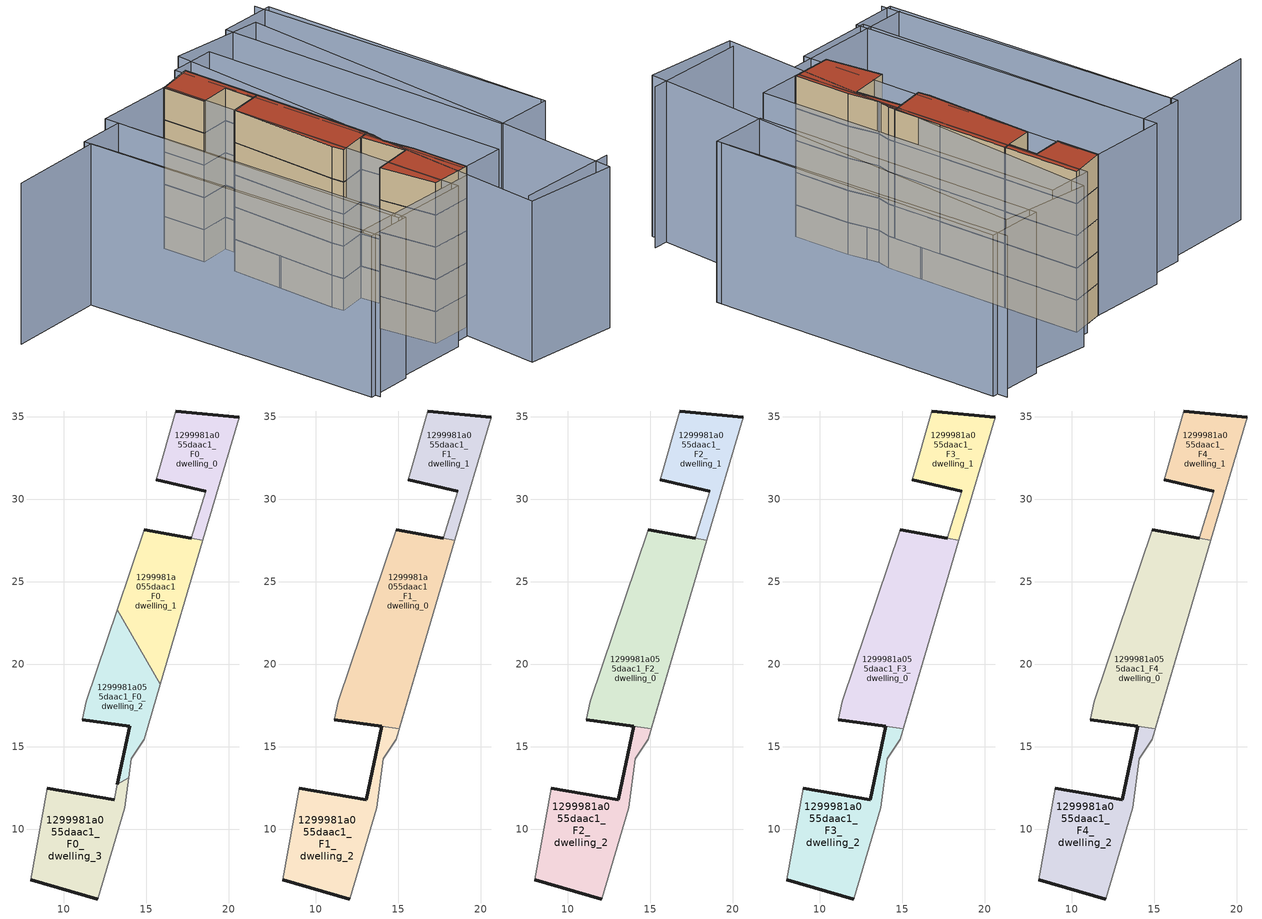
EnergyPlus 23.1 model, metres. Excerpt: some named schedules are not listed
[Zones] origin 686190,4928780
1299981a055daac1_F0_dwelling_0
 floor ground (EU_floor_Construction): 18.44,27.51 20.64,34.95 16.8,35.34 15.61,31.17 18.61,30.48 17.73,27.64 z0
 wall outside (EU_wall_Construction): 16.8,35.34 20.64,34.95 / 18.61,30.48 15.61,31.17 z0:3
 wall adiabatic (EU_wall_Construction): 15.61,31.17 16.8,35.34 / 20.64,34.95 18.44,27.51 / 17.73,27.64 18.61,30.48 z0:3
 wall to 1299981a055daac1_F0_dwelling_1 (EU_wall_Construction): 18.44,27.51 17.73,27.64 z0:3
1299981a055daac1_F0_dwelling_1
 floor ground (EU_floor_Construction): 15.85,18.77 18.44,27.51 17.73,27.63 14.89,28.13 13.25,23.3 z0
 wall outside (EU_wall_Construction): 14.89,28.13 17.73,27.63 z0:3
 wall adiabatic (EU_wall_Construction): 18.44,27.51 15.85,18.77 / 13.25,23.3 14.89,28.13 z0:3; 17.73,27.64,3 17.73,27.63,0 17.73,27.64,0
 wall to 1299981a055daac1_F0_dwelling_2 (EU_wall_Construction): 15.85,18.77 13.25,23.3 z0:3
 ceiling adiabatic (EU_roof_Construction): 18.44,27.51 15.85,18.77 13.25,23.3 14.89,28.13 17.73,27.64 z3
1299981a055daac1_F0_dwelling_2
 floor ground (EU_floor_Construction): 13.95,13.12 14.1,14.26 14.88,15.46 15.85,18.77 13.25,23.3 11.36,17.75 11.12,16.62 13.99,16.24 13.25,12.72 z0
 wall outside (EU_wall_Construction): 13.25,12.72 13.99,16.24 11.12,16.62 z0:3
 wall adiabatic (EU_wall_Construction): 15.85,18.77 14.88,15.46 14.1,14.26 13.95,13.12 / 11.12,16.62 11.36,17.75 13.25,23.3 z0:3
 wall to 1299981a055daac1_F0_dwelling_3 (EU_wall_Construction): 13.95,13.12 13.25,12.72 z0:3
 roof outside (EU_roof_Construction): 15.06,16.1 13.99,16.24 11.12,16.62 z3
1299981a055daac1_F0_dwelling_3
 floor ground (EU_floor_Construction): 12.07,5.77 13.69,11.29 13.95,13.12 13.25,12.72 13.05,11.79 9,12.48 8,6.93 z0
 wall outside (EU_wall_Construction): 12.07,5.77 8,6.93 / 9,12.48 13.05,11.79 z0:3
 wall adiabatic (EU_wall_Construction): 13.95,13.12 13.69,11.29 12.07,5.77 / 8,6.93 9,12.48 / 13.05,11.79 13.25,12.72 z0:3
1299981a055daac1_F1_dwelling_0
 floor adiabatic (EU_floor_Construction): 15.85,18.77 18.44,27.51 18.09,27.57 17.73,27.63 14.89,28.13 13.25,23.3 z3
 floor to 1299981a055daac1_F0_dwelling_2 (EU_floor_Construction): 15.06,16.1 15.85,18.77 13.25,23.3 11.36,17.75 11.12,16.62 z3
 wall outside (EU_wall_Construction): 14.89,28.13 17.73,27.63 / 13.99,16.24 11.12,16.62 z3:6
 wall adiabatic (EU_wall_Construction): 11.12,16.62 11.36,17.75 14.89,28.13 / 18.44,27.51 15.06,16.1 z3:6; 17.73,27.64,6 17.73,27.63,3 17.73,27.64,3
 wall to 1299981a055daac1_F1_dwelling_1 (EU_wall_Construction): 17.73,27.64 18.44,27.51 z3:6
 wall to 1299981a055daac1_F1_dwelling_2 (EU_wall_Construction): 15.06,16.1 13.99,16.24 z3:6
1299981a055daac1_F1_dwelling_1
 floor to 1299981a055daac1_F0_dwelling_0 (EU_floor_Construction): 18.44,27.51 20.64,34.95 16.8,35.34 15.61,31.17 18.61,30.48 17.73,27.64 z3
 wall outside (EU_wall_Construction): 18.61,30.48 15.61,31.17 / 16.8,35.34 20.64,34.95 z3:6
 wall adiabatic (EU_wall_Construction): 17.73,27.64 18.61,30.48 / 15.61,31.17 16.8,35.34 / 20.64,34.95 18.44,27.51 z3:6
1299981a055daac1_F1_dwelling_2
 floor to 1299981a055daac1_F0_dwelling_2 (EU_floor_Construction): 13.95,13.12 14.1,14.26 14.88,15.46 15.85,18.77 15.06,16.1 13.99,16.24 13.25,12.72 z3
 floor to 1299981a055daac1_F0_dwelling_3 (EU_floor_Construction): 12.07,5.77 13.69,11.29 13.95,13.12 13.25,12.72 13.05,11.79 9,12.48 8,6.93 z3
 wall outside (EU_wall_Construction): 12.07,5.77 8,6.93 / 9,12.48 13.05,11.79 13.99,16.24 z3:6
 wall adiabatic (EU_wall_Construction): 8,6.93 9,12.48 / 15.06,16.1 16.44,20.73 14.88,15.46 14.1,14.26 13.69,11.29 12.07,5.77 z3:6
1299981a055daac1_F2_dwelling_0
 floor to 1299981a055daac1_F1_dwelling_0 (EU_floor_Construction): 15.06,16.1 18.44,27.51 17.73,27.64 17.73,27.63 14.89,28.13 11.36,17.75 11.12,16.62 z6
 wall outside (EU_wall_Construction): 14.89,28.13 17.73,27.63 / 13.99,16.24 11.12,16.62 z6:9
 wall adiabatic (EU_wall_Construction): 11.12,16.62 11.36,17.75 14.89,28.13 / 18.44,27.51 15.06,16.1 z6:9; 17.73,27.64,9 17.73,27.63,6 17.73,27.64,6
 wall to 1299981a055daac1_F2_dwelling_1 (EU_wall_Construction): 17.73,27.64 18.44,27.51 z6:9
 wall to 1299981a055daac1_F2_dwelling_2 (EU_wall_Construction): 15.06,16.1 13.99,16.24 z6:9
1299981a055daac1_F2_dwelling_1
 floor to 1299981a055daac1_F1_dwelling_1 (EU_floor_Construction): 18.44,27.51 20.64,34.95 16.8,35.34 15.61,31.17 18.61,30.48 17.73,27.64 z6
 wall outside (EU_wall_Construction): 18.61,30.48 15.61,31.17 / 16.8,35.34 20.64,34.95 z6:9
 wall adiabatic (EU_wall_Construction): 17.73,27.64 18.61,30.48 / 15.61,31.17 16.8,35.34 / 20.64,34.95 18.44,27.51 z6:9
1299981a055daac1_F2_dwelling_2
 floor to 1299981a055daac1_F1_dwelling_2 (EU_floor_Construction): 12.07,5.77 13.69,11.29 14.1,14.26 14.88,15.46 16.44,20.73 15.06,16.1 13.99,16.24 13.05,11.79 9,12.48 8,6.93 z6
 wall outside (EU_wall_Construction): 12.07,5.77 8,6.93 / 9,12.48 13.05,11.79 13.99,16.24 z6:9
 wall adiabatic (EU_wall_Construction): 8,6.93 9,12.48 / 15.06,16.1 16.44,20.73 14.88,15.46 14.1,14.26 13.69,11.29 12.07,5.77 z6:9
1299981a055daac1_F3_dwelling_0
 floor to 1299981a055daac1_F2_dwelling_0 (EU_floor_Construction): 15.06,16.1 18.44,27.51 17.73,27.64 17.73,27.63 14.89,28.13 11.36,17.75 11.12,16.62 z9
 wall outside (EU_wall_Construction): 14.89,28.13 17.73,27.63 / 13.99,16.24 11.12,16.62 z9:12
 wall adiabatic (EU_wall_Construction): 11.12,16.62 11.36,17.75 14.89,28.13 / 18.44,27.51 15.06,16.1 z9:12; 17.73,27.64,12 17.73,27.63,9 17.73,27.64,9
 wall to 1299981a055daac1_F3_dwelling_1 (EU_wall_Construction): 17.73,27.64 18.44,27.51 z9:12
 wall to 1299981a055daac1_F3_dwelling_2 (EU_wall_Construction): 15.06,16.1 13.99,16.24 z9:12
1299981a055daac1_F3_dwelling_1
 floor to 1299981a055daac1_F2_dwelling_1 (EU_floor_Construction): 18.44,27.51 20.64,34.95 16.8,35.34 15.61,31.17 18.61,30.48 17.73,27.64 z9
 wall outside (EU_wall_Construction): 18.61,30.48 15.61,31.17 / 16.8,35.34 20.64,34.95 z9:12
 wall adiabatic (EU_wall_Construction): 17.73,27.64 18.61,30.48 / 15.61,31.17 16.8,35.34 / 20.64,34.95 18.44,27.51 z9:12
1299981a055daac1_F3_dwelling_2
 floor to 1299981a055daac1_F2_dwelling_2 (EU_floor_Construction): 12.07,5.77 13.69,11.29 14.1,14.26 14.88,15.46 16.44,20.73 15.06,16.1 13.99,16.24 13.05,11.79 9,12.48 8,6.93 z9
 wall outside (EU_wall_Construction): 12.07,5.77 8,6.93 / 9,12.48 13.05,11.79 13.99,16.24 z9:12
 wall adiabatic (EU_wall_Construction): 8,6.93 9,12.48 / 15.06,16.1 16.44,20.73 14.88,15.46 14.1,14.26 13.69,11.29 12.07,5.77 z9:12
1299981a055daac1_F4_dwelling_0
 floor to 1299981a055daac1_F3_dwelling_0 (EU_floor_Construction): 15.06,16.1 18.44,27.51 17.73,27.64 17.73,27.63 14.89,28.13 11.36,17.75 11.12,16.62 z12
 wall outside (EU_wall_Construction): 14.89,28.13 17.73,27.63 / 13.99,16.24 11.12,16.62 z12:15
 wall adiabatic (EU_wall_Construction): 11.12,16.62 11.36,17.75 14.89,28.13 / 18.44,27.51 15.06,16.1 z12:15; 17.73,27.64,15 17.73,27.63,12 17.73,27.64,12
 wall to 1299981a055daac1_F4_dwelling_1 (EU_wall_Construction): 17.73,27.64 18.44,27.51 z12:15
 wall to 1299981a055daac1_F4_dwelling_2 (EU_wall_Construction): 15.06,16.1 13.99,16.24 z12:15
 roof outside (EU_roof_Construction): 18.44,27.51 15.06,16.1 11.12,16.62 11.36,17.75 14.89,28.13 17.73,27.64 z15
1299981a055daac1_F4_dwelling_1
 floor to 1299981a055daac1_F3_dwelling_1 (EU_floor_Construction): 18.44,27.51 20.64,34.95 16.8,35.34 15.61,31.17 18.61,30.48 17.73,27.64 z12
 wall outside (EU_wall_Construction): 18.61,30.48 15.61,31.17 / 16.8,35.34 20.64,34.95 z12:15
 wall adiabatic (EU_wall_Construction): 17.73,27.64 18.61,30.48 / 15.61,31.17 16.8,35.34 / 20.64,34.95 18.44,27.51 z12:15
 roof outside (EU_roof_Construction): 20.64,34.95 18.44,27.51 17.73,27.64 18.61,30.48 15.61,31.17 16.8,35.34 z15
1299981a055daac1_F4_dwelling_2
 floor to 1299981a055daac1_F3_dwelling_2 (EU_floor_Construction): 12.07,5.77 13.69,11.29 14.1,14.26 14.88,15.46 16.44,20.73 15.06,16.1 13.99,16.24 13.05,11.79 9,12.48 8,6.93 z12
 wall outside (EU_wall_Construction): 12.07,5.77 8,6.93 / 9,12.48 13.05,11.79 13.99,16.24 z12:15
 wall adiabatic (EU_wall_Construction): 8,6.93 9,12.48 / 15.06,16.1 16.44,20.73 14.88,15.46 14.1,14.26 13.69,11.29 12.07,5.77 z12:15
 roof outside (EU_roof_Construction): 16.44,20.73 14.88,15.46 14.1,14.26 13.69,11.29 12.07,5.77 8,6.93 9,12.48 13.05,11.79 13.99,16.24 15.06,16.1 z15
shading: 8.59,-1.3 18.54,-4.31 / -3.19,9.07 10.44,5.1 / 26.59,4.64 34.68,34.39 / -5.37,39.24 4.16,36.77 / 4.16,36.77 -3.45,7.32 / 31.77,33.11 16.51,-5.42 / 16.51,-5.42 7.73,-1.95 / 7.73,-1.95 23,36.58 / 23,36.58 31.77,33.11 / 34.97,33.22 26.57,4.61 / 26.57,4.61 20.96,6.25 / 20.96,6.25 29.36,34.87 / 29.36,34.87 34.97,33.22 / 24.86,34.52 16.18,4.58 / 16.18,4.58 11.68,5.89 / 11.68,5.89 20.36,35.82 / 20.36,35.82 24.86,34.52 / 0.41,7.22 9.2,37.54 / 9.2,37.54 16.96,35.29 / 16.96,35.29 8.17,4.96 / 8.17,4.96 0.41,7.22 / 8.82,36.24 0.74,6.7 / 0.74,6.7 -3.8,7.94 / -3.8,7.94 4.29,37.48 / 4.29,37.48 8.82,36.24 z0:15
[Building]
EU S2 Campaign: North Axis=0; Terrain=City; Solar Distribution=FullExterior
[Site:Location]
Bologna: Latitude=44.5; Longitude=11.25; Time Zone=1; Elevation=37
[SizingPeriod:WeatherFileDays]
AnnualSizingPeriod: Begin Month=1; Begin Day of Month=1; End Month=12; End Day of Month=31; Day of Week for Start Day=Monday; Use Weather File Daylight Saving Period=No; Use Weather File Rain and Snow Indicators=No
[MATERIAL]
EU_InternalMass_Material: Roughness=MediumRough; Thickness=0.1; Conductivity=1; Density=1800; Specific Heat=900; Thermal Absorptance=0.9; Solar Absorptance=0.7; Visible Absorptance=0.7
[MATERIAL:NOMASS] Roughness=MediumRough; Thermal Absorptance=0.9; Solar Absorptance=0.7; Visible Absorptance=0.7
Name | Thermal Resistance
EU_wall_NoMass | 0.905828
EU_roof_NoMass | 0.37593
EU_floor_NoMass | 0.67114
[CONSTRUCTION]
EU_wall_Construction: EU_wall_NoMass
EU_roof_Construction: EU_roof_NoMass
EU_floor_Construction: EU_floor_NoMass
EU_InternalMass_Construction: EU_InternalMass_Material
[ZONE] Type=1; Multiplier=1; Ceiling Height=autocalculate; Floor Area=autocalculate; Part of Total Floor Area=Yes
Name | Volume
1299981a055daac1_F0_dwelling_0; 1299981a055daac1_F1_dwelling_1; 1299981a055daac1_F2_dwelling_1; 1299981a055daac1_F3_dwelling_1; 1299981a055daac1_F4_dwelling_1 | 57.9983
1299981a055daac1_F1_dwelling_0 | 137.136
1299981a055daac1_F2_dwelling_0; 1299981a055daac1_F3_dwelling_0; 1299981a055daac1_F4_dwelling_0 | 137.149
1299981a055daac1_F0_dwelling_1 | 78.9661
1299981a055daac1_F0_dwelling_2 | 65.6843
1299981a055daac1_F1_dwelling_2 | 90.0051
1299981a055daac1_F2_dwelling_2; 1299981a055daac1_F3_dwelling_2; 1299981a055daac1_F4_dwelling_2 | 90.0139
1299981a055daac1_F0_dwelling_3 | 82.5293
[INTERNALMASS] Construction=EU_InternalMass_Construction
Name | Zone or ZoneList | Surface Area
1299981a055daac1_F0_dwelling_0_EU_InternalMass | 1299981a055daac1_F0_dwelling_0 | 19.3366
1299981a055daac1_F0_dwelling_1_EU_InternalMass | 1299981a055daac1_F0_dwelling_1 | 26.3232
1299981a055daac1_F0_dwelling_2_EU_InternalMass | 1299981a055daac1_F0_dwelling_2 | 21.8959
1299981a055daac1_F0_dwelling_3_EU_InternalMass | 1299981a055daac1_F0_dwelling_3 | 27.5103
1299981a055daac1_F1_dwelling_0_EU_InternalMass | 1299981a055daac1_F1_dwelling_0 | 45.7198
1299981a055daac1_F1_dwelling_1_EU_InternalMass | 1299981a055daac1_F1_dwelling_1 | 19.3366
1299981a055daac1_F1_dwelling_2_EU_InternalMass | 1299981a055daac1_F1_dwelling_2 | 30.0026
1299981a055daac1_F2_dwelling_0_EU_InternalMass | 1299981a055daac1_F2_dwelling_0 | 45.7198
1299981a055daac1_F2_dwelling_1_EU_InternalMass | 1299981a055daac1_F2_dwelling_1 | 19.3366
1299981a055daac1_F2_dwelling_2_EU_InternalMass | 1299981a055daac1_F2_dwelling_2 | 30.0026
1299981a055daac1_F3_dwelling_0_EU_InternalMass | 1299981a055daac1_F3_dwelling_0 | 45.7198
1299981a055daac1_F3_dwelling_1_EU_InternalMass | 1299981a055daac1_F3_dwelling_1 | 19.3366
1299981a055daac1_F3_dwelling_2_EU_InternalMass | 1299981a055daac1_F3_dwelling_2 | 30.0026
1299981a055daac1_F4_dwelling_0_EU_InternalMass | 1299981a055daac1_F4_dwelling_0 | 45.7198
1299981a055daac1_F4_dwelling_1_EU_InternalMass | 1299981a055daac1_F4_dwelling_1 | 19.3366
1299981a055daac1_F4_dwelling_2_EU_InternalMass | 1299981a055daac1_F4_dwelling_2 | 30.0026
[OTHEREQUIPMENT] Fuel Type=Electricity; Design Level Calculation Method=Watts/Area; Power per Zone Floor Area=1; Fraction Latent=0; Fraction Radiant=0; Fraction Lost=0; Carbon Dioxide Generation Rate=0; EndUse Subcategory=EU_Step8_InternalGains
Name | Zone or ZoneList or Space or SpaceList | Schedule
EU_Step8_InternalGain_1299981a055daac1_F0_dwelling_0_f000 | 1299981a055daac1_F0_dwelling_0 | EU_Step8_GainSchedule_1299981a055daac1_F0_dwelling_0_f000
EU_Step8_InternalGain_1299981a055daac1_F0_dwelling_1_f000 | 1299981a055daac1_F0_dwelling_1 | EU_Step8_GainSchedule_1299981a055daac1_F0_dwelling_1_f000
EU_Step8_InternalGain_1299981a055daac1_F0_dwelling_2_f000 | 1299981a055daac1_F0_dwelling_2 | EU_Step8_GainSchedule_1299981a055daac1_F0_dwelling_2_f000
EU_Step8_InternalGain_1299981a055daac1_F0_dwelling_3_f000 | 1299981a055daac1_F0_dwelling_3 | EU_Step8_GainSchedule_1299981a055daac1_F0_dwelling_3_f000
EU_Step8_InternalGain_1299981a055daac1_F1_dwelling_0_f000 | 1299981a055daac1_F1_dwelling_0 | EU_Step8_GainSchedule_1299981a055daac1_F1_dwelling_0_f000
EU_Step8_InternalGain_1299981a055daac1_F1_dwelling_1_f000 | 1299981a055daac1_F1_dwelling_1 | EU_Step8_GainSchedule_1299981a055daac1_F1_dwelling_1_f000
EU_Step8_InternalGain_1299981a055daac1_F1_dwelling_2_f000 | 1299981a055daac1_F1_dwelling_2 | EU_Step8_GainSchedule_1299981a055daac1_F1_dwelling_2_f000
EU_Step8_InternalGain_1299981a055daac1_F2_dwelling_0_f000 | 1299981a055daac1_F2_dwelling_0 | EU_Step8_GainSchedule_1299981a055daac1_F2_dwelling_0_f000
EU_Step8_InternalGain_1299981a055daac1_F2_dwelling_1_f000 | 1299981a055daac1_F2_dwelling_1 | EU_Step8_GainSchedule_1299981a055daac1_F2_dwelling_1_f000
EU_Step8_InternalGain_1299981a055daac1_F2_dwelling_2_f000 | 1299981a055daac1_F2_dwelling_2 | EU_Step8_GainSchedule_1299981a055daac1_F2_dwelling_2_f000
EU_Step8_InternalGain_1299981a055daac1_F3_dwelling_0_f000 | 1299981a055daac1_F3_dwelling_0 | EU_Step8_GainSchedule_1299981a055daac1_F3_dwelling_0_f000
EU_Step8_InternalGain_1299981a055daac1_F3_dwelling_1_f000 | 1299981a055daac1_F3_dwelling_1 | EU_Step8_GainSchedule_1299981a055daac1_F3_dwelling_1_f000
EU_Step8_InternalGain_1299981a055daac1_F3_dwelling_2_f000 | 1299981a055daac1_F3_dwelling_2 | EU_Step8_GainSchedule_1299981a055daac1_F3_dwelling_2_f000
EU_Step8_InternalGain_1299981a055daac1_F4_dwelling_0_f000 | 1299981a055daac1_F4_dwelling_0 | EU_Step8_GainSchedule_1299981a055daac1_F4_dwelling_0_f000
EU_Step8_InternalGain_1299981a055daac1_F4_dwelling_1_f000 | 1299981a055daac1_F4_dwelling_1 | EU_Step8_GainSchedule_1299981a055daac1_F4_dwelling_1_f000
EU_Step8_InternalGain_1299981a055daac1_F4_dwelling_2_f000 | 1299981a055daac1_F4_dwelling_2 | EU_Step8_GainSchedule_1299981a055daac1_F4_dwelling_2_f000
[ZONEVENTILATION:DESIGNFLOWRATE] Schedule=EU_AlwaysOn; Design Flow Rate Calculation Method=AirChanges/Hour; Air Changes per Hour=0.73129; Ventilation Type=Natural; Fan Pressure Rise=0; Fan Total Efficiency=1; Constant Term Coefficient=1; Temperature Term Coefficient=0; Velocity Term Coefficient=0; Velocity Squared Term Coefficient=0; Minimum Indoor Temperature=-100; Maximum Indoor Temperature=100; Delta Temperature=-100; Minimum Outdoor Temperature=-100; Maximum Outdoor Temperature=100; Maximum Wind Speed=40
Name | Zone or ZoneList or Space or SpaceList
EU_ConstantAir_1299981a055daac1_F0_dwelling_0 | 1299981a055daac1_F0_dwelling_0
EU_ConstantAir_1299981a055daac1_F0_dwelling_1 | 1299981a055daac1_F0_dwelling_1
EU_ConstantAir_1299981a055daac1_F0_dwelling_2 | 1299981a055daac1_F0_dwelling_2
EU_ConstantAir_1299981a055daac1_F0_dwelling_3 | 1299981a055daac1_F0_dwelling_3
EU_ConstantAir_1299981a055daac1_F1_dwelling_0 | 1299981a055daac1_F1_dwelling_0
EU_ConstantAir_1299981a055daac1_F1_dwelling_1 | 1299981a055daac1_F1_dwelling_1
EU_ConstantAir_1299981a055daac1_F1_dwelling_2 | 1299981a055daac1_F1_dwelling_2
EU_ConstantAir_1299981a055daac1_F2_dwelling_0 | 1299981a055daac1_F2_dwelling_0
EU_ConstantAir_1299981a055daac1_F2_dwelling_1 | 1299981a055daac1_F2_dwelling_1
EU_ConstantAir_1299981a055daac1_F2_dwelling_2 | 1299981a055daac1_F2_dwelling_2
EU_ConstantAir_1299981a055daac1_F3_dwelling_0 | 1299981a055daac1_F3_dwelling_0
EU_ConstantAir_1299981a055daac1_F3_dwelling_1 | 1299981a055daac1_F3_dwelling_1
EU_ConstantAir_1299981a055daac1_F3_dwelling_2 | 1299981a055daac1_F3_dwelling_2
EU_ConstantAir_1299981a055daac1_F4_dwelling_0 | 1299981a055daac1_F4_dwelling_0
EU_ConstantAir_1299981a055daac1_F4_dwelling_1 | 1299981a055daac1_F4_dwelling_1
EU_ConstantAir_1299981a055daac1_F4_dwelling_2 | 1299981a055daac1_F4_dwelling_2
[HVACTEMPLATE:THERMOSTAT] Constant Heating Setpoint=20; Constant Cooling Setpoint=50
EU_HeatOnly_1299981a055daac1_F0_dwelling_0; EU_HeatOnly_1299981a055daac1_F0_dwelling_1; EU_HeatOnly_1299981a055daac1_F0_dwelling_2; EU_HeatOnly_1299981a055daac1_F0_dwelling_3; EU_HeatOnly_1299981a055daac1_F1_dwelling_0; EU_HeatOnly_1299981a055daac1_F1_dwelling_1; EU_HeatOnly_1299981a055daac1_F1_dwelling_2; EU_HeatOnly_1299981a055daac1_F2_dwelling_0; EU_HeatOnly_1299981a055daac1_F2_dwelling_1; EU_HeatOnly_1299981a055daac1_F2_dwelling_2; EU_HeatOnly_1299981a055daac1_F3_dwelling_0; EU_HeatOnly_1299981a055daac1_F3_dwelling_1; EU_HeatOnly_1299981a055daac1_F3_dwelling_2; EU_HeatOnly_1299981a055daac1_F4_dwelling_0; EU_HeatOnly_1299981a055daac1_F4_dwelling_1; EU_HeatOnly_1299981a055daac1_F4_dwelling_2
[HVACTEMPLATE:ZONE:IDEALLOADSAIRSYSTEM] System Availability Schedule=EU_AlwaysOn; Maximum Heating Supply Air Temperature=50; Minimum Cooling Supply Air Temperature=13; Maximum Heating Supply Air Humidity Ratio=0.0156; Minimum Cooling Supply Air Humidity Ratio=0.0077; Heating Limit=NoLimit; Cooling Limit=NoLimit; Heating Availability Schedule=EU_AlwaysOn; Cooling Availability Schedule=EU_CoolingOff; Dehumidification Control Type=ConstantSensibleHeatRatio; Cooling Sensible Heat Ratio=0.7; Dehumidification Setpoint=60; Humidification Control Type=None; Humidification Setpoint=30; Outdoor Air Method=None; Outdoor Air Flow Rate per Person=0.00944; Outdoor Air Flow Rate per Zone Floor Area=0; Outdoor Air Flow Rate per Zone=0; Demand Controlled Ventilation Type=None; Outdoor Air Economizer Type=NoEconomizer; Heat Recovery Type=None; Sensible Heat Recovery Effectiveness=0.7; Latent Heat Recovery Effectiveness=0.65
Name | Template Thermostat
1299981a055daac1_F0_dwelling_0 | EU_HeatOnly_1299981a055daac1_F0_dwelling_0
1299981a055daac1_F0_dwelling_1 | EU_HeatOnly_1299981a055daac1_F0_dwelling_1
1299981a055daac1_F0_dwelling_2 | EU_HeatOnly_1299981a055daac1_F0_dwelling_2
1299981a055daac1_F0_dwelling_3 | EU_HeatOnly_1299981a055daac1_F0_dwelling_3
1299981a055daac1_F1_dwelling_0 | EU_HeatOnly_1299981a055daac1_F1_dwelling_0
1299981a055daac1_F1_dwelling_1 | EU_HeatOnly_1299981a055daac1_F1_dwelling_1
1299981a055daac1_F1_dwelling_2 | EU_HeatOnly_1299981a055daac1_F1_dwelling_2
1299981a055daac1_F2_dwelling_0 | EU_HeatOnly_1299981a055daac1_F2_dwelling_0
1299981a055daac1_F2_dwelling_1 | EU_HeatOnly_1299981a055daac1_F2_dwelling_1
